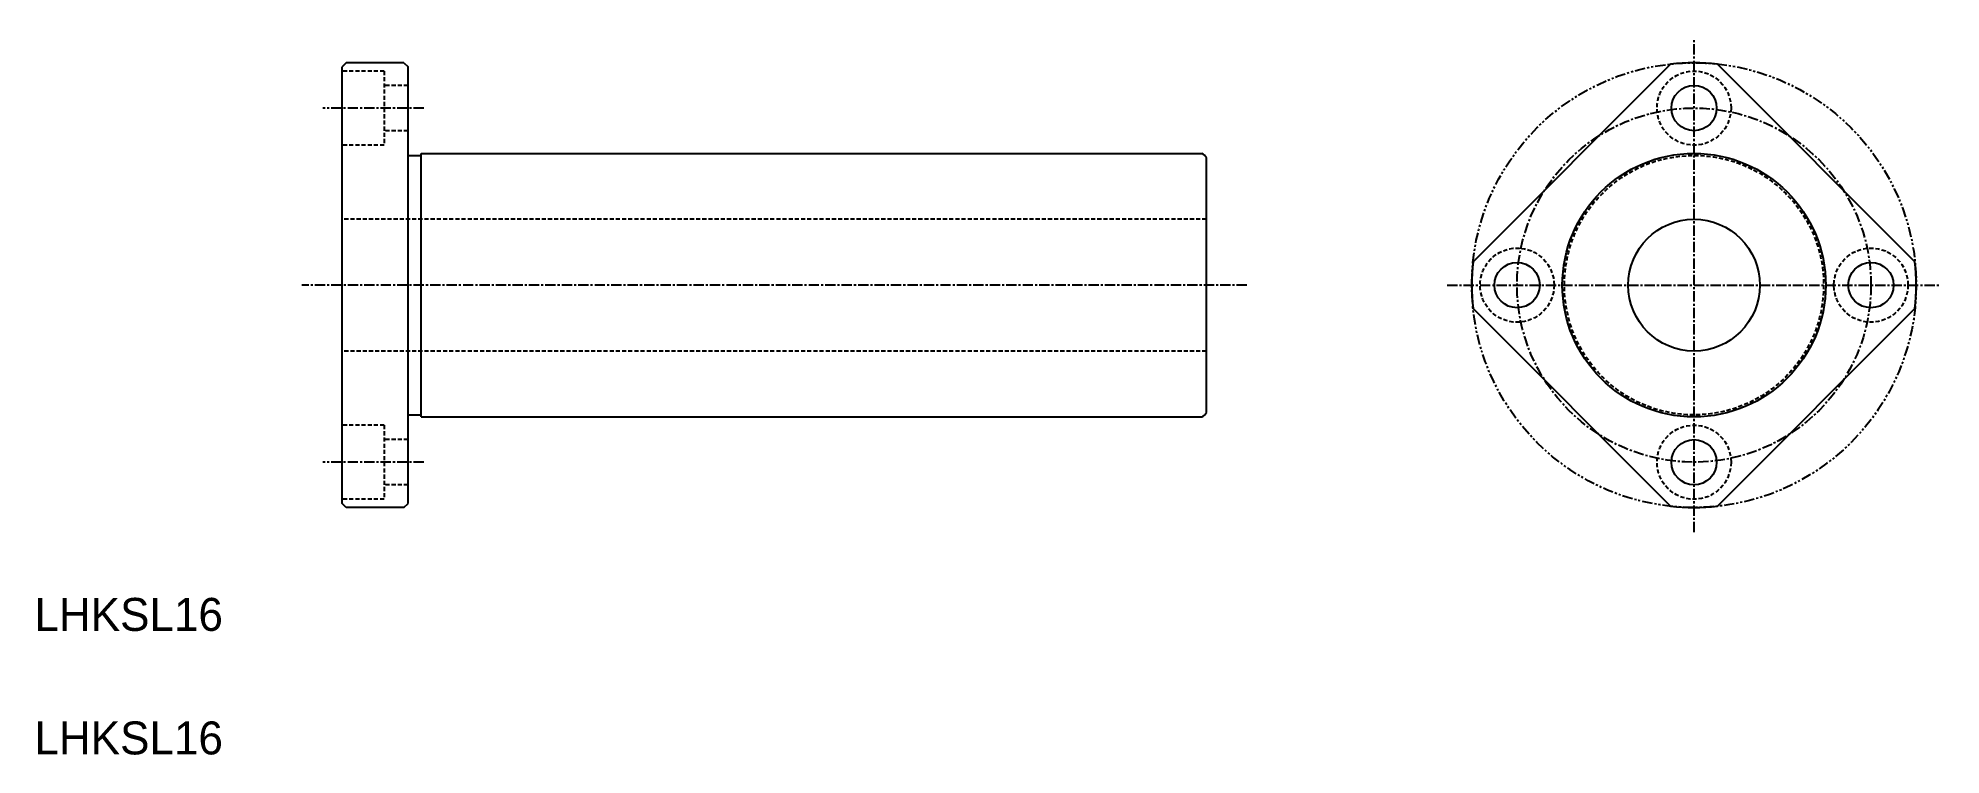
# Model space of a CAD drawing. Extents: x 211 to 442, y 146 to 233.
import ezdxf

# ---------------------------------------------------------------- set-up
doc = ezdxf.new("R2010")
doc.units = 0
for name, pattern in [('CENTER', [2, 1.25, -0.25, 0.25, -0.25]), ('DASHED', [0.75, 0.5, -0.25]), ('PHANTOM', [2.5, 1.25, -0.25, 0.25, -0.25, 0.25, -0.25])]:
    doc.linetypes.add(name, pattern=pattern)
doc.layers.get('0').update_dxf_attribs({"linetype": 'CONTINUOUS'})
doc.layers.add('CENTER', color=1, linetype='CENTER')

msp = doc.modelspace()

# ---------------------------------------------------------------- linework, layer by layer
at = {"color": 7, "linetype": 'CONTINUOUS'}
for p, q in [((248.22, 230.18), (247.72, 229.68)), ((247.72, 176.68), (247.72, 229.68)), ((255.22, 230.18), (248.22, 230.18)), ((255.22, 230.18), (255.72, 229.68)), ((255.72, 176.68), (255.72, 229.68)), ((409.12, 230.03), (385.12, 206.03)), ((438.82, 206.03), (414.82, 230.03)), ((255.72, 218.93), (257.32, 218.93)), ((257.32, 187.18), (257.32, 219.18)), ((257.32, 219.18), (352.17, 219.18)), ((352.72, 187.72), (352.72, 218.64)), ((409.12, 176.33), (385.12, 200.33)), ((438.82, 200.33), (414.82, 176.33)), ((255.72, 187.43), (257.32, 187.43)), ((257.32, 187.18), (352.17, 187.18)), ((273.34, 187.18), (273.34, 187.18)), ((290.97, 187.18), (290.97, 187.18)), ((248.22, 176.18), (247.72, 176.68)), ((255.22, 176.18), (248.22, 176.18)), ((255.22, 176.18), (255.72, 176.68))]:
    msp.add_line(p, q, dxfattribs=at)
at = {"color": 3, "linetype": 'DASHED'}
for p, q in [((252.82, 229.18), (247.72, 229.18)), ((252.82, 229.18), (252.82, 220.18)), ((255.72, 227.43), (252.82, 227.43)), ((252.82, 220.18), (247.72, 220.18)), ((255.72, 221.93), (252.82, 221.93)), ((352.72, 211.18), (247.72, 211.18)), ((352.72, 195.18), (247.72, 195.18)), ((252.82, 186.18), (247.72, 186.18)), ((252.82, 186.18), (252.82, 177.18)), ((255.72, 184.43), (252.82, 184.43)), ((255.72, 178.93), (252.82, 178.93)), ((252.82, 177.18), (247.72, 177.18))]:
    msp.add_line(p, q, dxfattribs=at)
at = {"color": 3, "linetype": 'PHANTOM'}
msp.add_circle((411.97, 203.18), 27, dxfattribs=at)
at = {"color": 3, "linetype": 'DASHED'}
for centre, radius in [((411.97, 224.68), 4.5), ((411.97, 203.18), 15.75), ((390.47, 203.18), 4.5), ((433.47, 203.18), 4.5), ((411.97, 181.68), 4.5)]:
    msp.add_circle(centre, radius, dxfattribs=at)
at = {"color": 7, "linetype": 'CONTINUOUS'}
for centre, radius in [((411.97, 224.68), 2.75), ((411.97, 203.18), 16), ((411.97, 203.18), 8), ((390.47, 203.18), 2.75), ((433.47, 203.18), 2.75), ((411.97, 181.68), 2.75)]:
    msp.add_circle(centre, radius, dxfattribs=at)
for centre, radius, start, end in [((411.97, 203.18), 27, 83.9424, 96.0576), ((351.57, 218.03), 1.3, 27.7958, 62.2042), ((411.97, 203.18), 27, 173.9424, 186.0576), ((411.97, 203.18), 27, 353.9424, 6.0576), ((351.57, 188.33), 1.3, 297.7958, 332.2042), ((411.97, 203.18), 27, 263.9424, 276.0576)]:
    msp.add_arc(centre, radius, start, end, dxfattribs=at)
at = {"layer": 'CENTER', "color": 1, "linetype": 'CENTER'}
for p, q in [((411.97, 173.18), (411.97, 233.18)), ((257.64, 224.68), (245.37, 224.68)), ((357.65, 203.18), (242.82, 203.18)), ((381.97, 203.18), (441.97, 203.18)), ((257.64, 181.68), (245.37, 181.68))]:
    msp.add_line(p, q, dxfattribs=at)
msp.add_circle((411.97, 203.18), 21.5, dxfattribs=at)

# ---------------------------------------------------------------- texts
at = {"color": 7, "linetype": 'CONTINUOUS'}
for p in [(210.33, 161.2), (210.33, 146.2)]:
    msp.add_text('LHKSL16', height=4, dxfattribs=at).set_placement(p)

doc.saveas('drawing.dxf')
